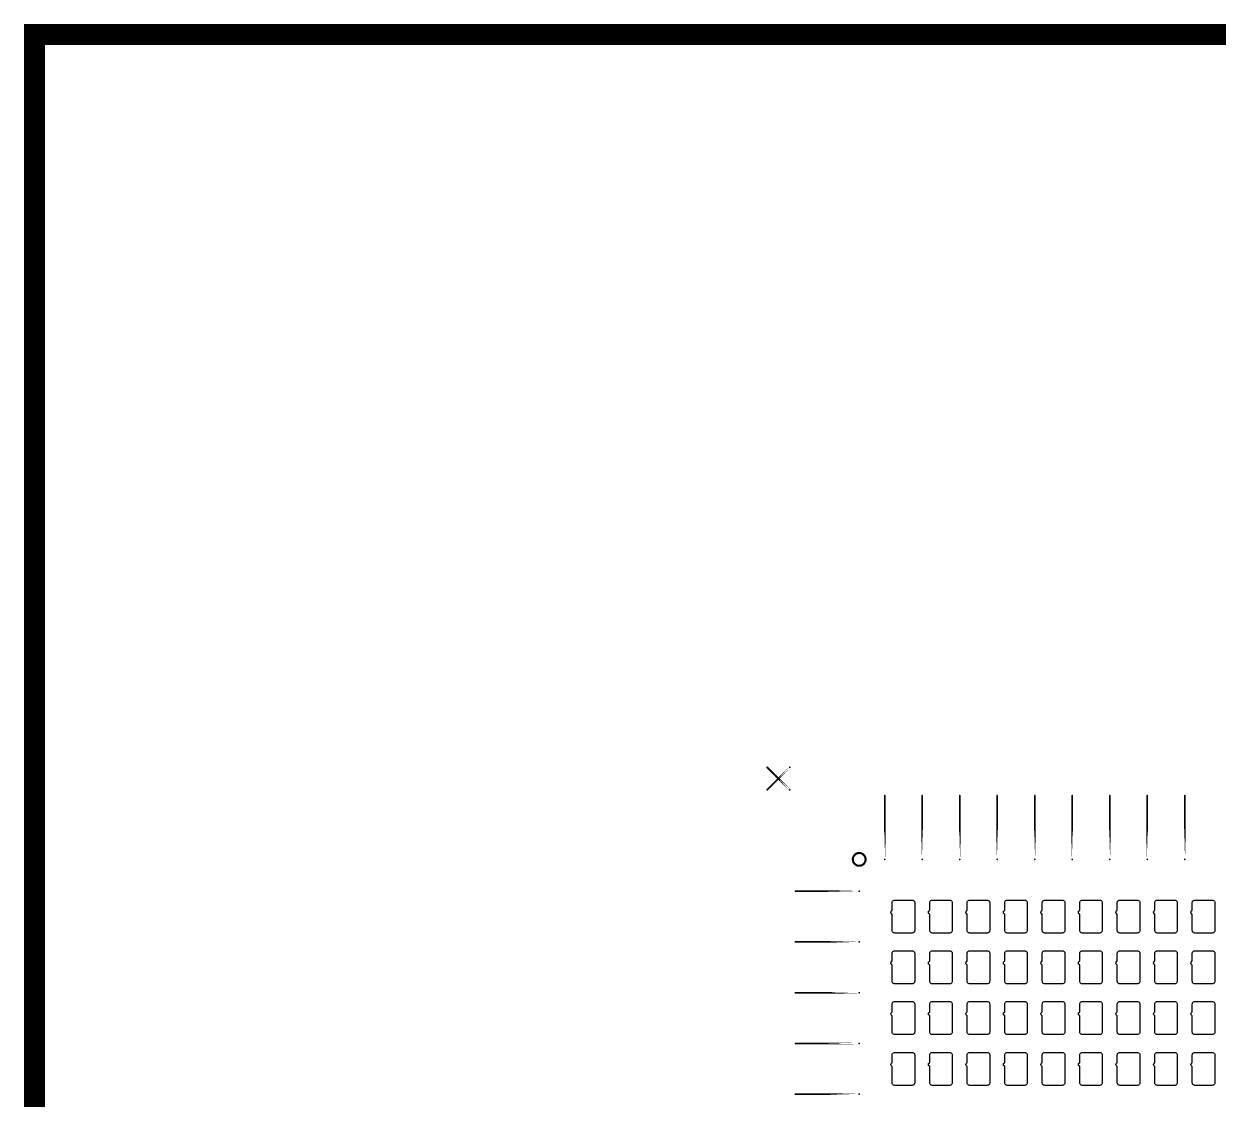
# Model space of a CAD drawing. Extents: x 11 to 212, y 11 to 212.
# Drawn here: x 10.7 to 66.9, y 161.1 to 211.7 of the extents above; entities that cross this region are included whole.
import ezdxf

# ---------------------------------------------------------------- set-up
doc = ezdxf.new("R2010")
doc.units = 0
doc.layers.get('0').update_dxf_attribs({"linetype": 'continuous'})
doc.layers.add('C2', color=7, linetype='continuous')

# ---------------------------------------------------------------- blocks, each defined once
blk = doc.blocks.new('cutlineendpoint')
at = {"const_width": 0.04}
blk.add_lwpolyline([(-0.02, 0, 1), (0.02, 0, 1)], format="xyb", close=True, dxfattribs=at)

msp = doc.modelspace()

# ---------------------------------------------------------------- linework, layer by layer
at = {"layer": 'C2'}
for points, const_width in [([(11.2, 211.2), (211.2, 211.2), (211.2, 11.2), (11.2, 11.2)], 1), ([(46.73, 176.73), (45.67, 175.67)], 0.08), ([(46.73, 175.67), (45.67, 176.73)], 0.08), ([(51.2, 172.4), (51.2, 175.4)], 0.08), ([(52.965, 172.4), (52.965, 175.4)], 0.08), ([(54.729, 172.4), (54.729, 175.4)], 0.08), ([(56.494, 172.4), (56.494, 175.4)], 0.08), ([(58.259, 172.4), (58.259, 175.4)], 0.08), ([(60.024, 172.4), (60.024, 175.4)], 0.08), ([(61.788, 172.4), (61.788, 175.4)], 0.08), ([(63.553, 172.4), (63.553, 175.4)], 0.08), ([(65.318, 172.4), (65.318, 175.4)], 0.08), ([(50, 170.906), (47, 170.906)], 0.08), ([(50, 168.518), (47, 168.518)], 0.08), ([(50, 166.129), (47, 166.129)], 0.08), ([(50, 163.741), (47, 163.741)], 0.08), ([(50, 161.353), (47, 161.353)], 0.08)]:
    msp.add_lwpolyline(points, close=True, dxfattribs=dict(at, const_width=const_width))
at = {"layer": 'C2', "const_width": 0.1}
msp.add_lwpolyline([(49.7, 172.4, 1), (50.3, 172.4, 1)], format="xyb", close=True, dxfattribs=at)
at = {"layer": 'C2'}
for points in [[(52.494, 170.488), (52.525, 170.484), (52.553, 170.472), (52.577, 170.454), (52.596, 170.429), (52.608, 170.401), (52.612, 170.371), (52.612, 169.053), (52.608, 169.022), (52.596, 168.994), (52.577, 168.97), (52.553, 168.951), (52.525, 168.939), (52.494, 168.935), (51.671, 168.935), (51.64, 168.939), (51.612, 168.951), (51.587, 168.97), (51.569, 168.994), (51.557, 169.022), (51.553, 169.053), (51.553, 169.826), (51.535, 169.83), (51.501, 169.865), (51.488, 169.912), (51.501, 169.959), (51.535, 169.993), (51.553, 169.998), (51.553, 170.371), (51.557, 170.401), (51.569, 170.429), (51.587, 170.454), (51.612, 170.472), (51.64, 170.484), (51.671, 170.488)], [(54.259, 170.488), (54.289, 170.484), (54.318, 170.472), (54.342, 170.454), (54.361, 170.429), (54.372, 170.401), (54.376, 170.371), (54.376, 169.053), (54.372, 169.022), (54.361, 168.994), (54.342, 168.97), (54.318, 168.951), (54.289, 168.939), (54.259, 168.935), (53.435, 168.935), (53.405, 168.939), (53.376, 168.951), (53.352, 168.97), (53.333, 168.994), (53.322, 169.022), (53.318, 169.053), (53.318, 169.826), (53.3, 169.83), (53.266, 169.865), (53.253, 169.912), (53.266, 169.959), (53.3, 169.993), (53.318, 169.998), (53.318, 170.371), (53.322, 170.401), (53.333, 170.429), (53.352, 170.454), (53.376, 170.472), (53.405, 170.484), (53.435, 170.488)], [(56.024, 170.488), (56.054, 170.484), (56.082, 170.472), (56.107, 170.454), (56.125, 170.429), (56.137, 170.401), (56.141, 170.371), (56.141, 169.053), (56.137, 169.022), (56.125, 168.994), (56.107, 168.97), (56.082, 168.951), (56.054, 168.939), (56.024, 168.935), (55.2, 168.935), (55.17, 168.939), (55.141, 168.951), (55.117, 168.97), (55.098, 168.994), (55.086, 169.022), (55.082, 169.053), (55.082, 169.826), (55.065, 169.83), (55.03, 169.865), (55.018, 169.912), (55.03, 169.959), (55.065, 169.993), (55.082, 169.998), (55.082, 170.371), (55.086, 170.401), (55.098, 170.429), (55.117, 170.454), (55.141, 170.472), (55.17, 170.484), (55.2, 170.488)], [(57.788, 170.488), (57.819, 170.484), (57.847, 170.472), (57.871, 170.454), (57.89, 170.429), (57.902, 170.401), (57.906, 170.371), (57.906, 169.053), (57.902, 169.022), (57.89, 168.994), (57.871, 168.97), (57.847, 168.951), (57.819, 168.939), (57.788, 168.935), (56.965, 168.935), (56.934, 168.939), (56.906, 168.951), (56.882, 168.97), (56.863, 168.994), (56.851, 169.022), (56.847, 169.053), (56.847, 169.826), (56.829, 169.83), (56.795, 169.865), (56.782, 169.912), (56.795, 169.959), (56.829, 169.993), (56.847, 169.998), (56.847, 170.371), (56.851, 170.401), (56.863, 170.429), (56.882, 170.454), (56.906, 170.472), (56.934, 170.484), (56.965, 170.488)], [(59.553, 170.488), (59.583, 170.484), (59.612, 170.472), (59.636, 170.454), (59.655, 170.429), (59.667, 170.401), (59.671, 170.371), (59.671, 169.053), (59.667, 169.022), (59.655, 168.994), (59.636, 168.97), (59.612, 168.951), (59.583, 168.939), (59.553, 168.935), (58.729, 168.935), (58.699, 168.939), (58.671, 168.951), (58.646, 168.97), (58.628, 168.994), (58.616, 169.022), (58.612, 169.053), (58.612, 169.826), (58.594, 169.83), (58.56, 169.865), (58.547, 169.912), (58.56, 169.959), (58.594, 169.993), (58.612, 169.998), (58.612, 170.371), (58.616, 170.401), (58.628, 170.429), (58.646, 170.454), (58.671, 170.472), (58.699, 170.484), (58.729, 170.488)], [(61.318, 170.488), (61.348, 170.484), (61.376, 170.472), (61.401, 170.454), (61.42, 170.429), (61.431, 170.401), (61.435, 170.371), (61.435, 169.053), (61.431, 169.022), (61.42, 168.994), (61.401, 168.97), (61.376, 168.951), (61.348, 168.939), (61.318, 168.935), (60.494, 168.935), (60.464, 168.939), (60.435, 168.951), (60.411, 168.97), (60.392, 168.994), (60.38, 169.022), (60.376, 169.053), (60.376, 169.826), (60.359, 169.83), (60.324, 169.865), (60.312, 169.912), (60.324, 169.959), (60.359, 169.993), (60.376, 169.998), (60.376, 170.371), (60.38, 170.401), (60.392, 170.429), (60.411, 170.454), (60.435, 170.472), (60.464, 170.484), (60.494, 170.488)], [(63.082, 170.488), (63.113, 170.484), (63.141, 170.472), (63.166, 170.454), (63.184, 170.429), (63.196, 170.401), (63.2, 170.371), (63.2, 169.053), (63.196, 169.022), (63.184, 168.994), (63.166, 168.97), (63.141, 168.951), (63.113, 168.939), (63.082, 168.935), (62.259, 168.935), (62.228, 168.939), (62.2, 168.951), (62.176, 168.97), (62.157, 168.994), (62.145, 169.022), (62.141, 169.053), (62.141, 169.826), (62.124, 169.83), (62.089, 169.865), (62.076, 169.912), (62.089, 169.959), (62.124, 169.993), (62.141, 169.998), (62.141, 170.371), (62.145, 170.401), (62.157, 170.429), (62.176, 170.454), (62.2, 170.472), (62.228, 170.484), (62.259, 170.488)], [(64.847, 170.488), (64.878, 170.484), (64.906, 170.472), (64.93, 170.454), (64.949, 170.429), (64.961, 170.401), (64.965, 170.371), (64.965, 169.053), (64.961, 169.022), (64.949, 168.994), (64.93, 168.97), (64.906, 168.951), (64.878, 168.939), (64.847, 168.935), (64.024, 168.935), (63.993, 168.939), (63.965, 168.951), (63.94, 168.97), (63.922, 168.994), (63.91, 169.022), (63.906, 169.053), (63.906, 169.826), (63.888, 169.83), (63.854, 169.865), (63.841, 169.912), (63.854, 169.959), (63.888, 169.993), (63.906, 169.998), (63.906, 170.371), (63.91, 170.401), (63.922, 170.429), (63.94, 170.454), (63.965, 170.472), (63.993, 170.484), (64.024, 170.488)], [(66.612, 170.488), (66.642, 170.484), (66.671, 170.472), (66.695, 170.454), (66.714, 170.429), (66.725, 170.401), (66.729, 170.371), (66.729, 169.053), (66.725, 169.022), (66.714, 168.994), (66.695, 168.97), (66.671, 168.951), (66.642, 168.939), (66.612, 168.935), (65.788, 168.935), (65.758, 168.939), (65.729, 168.951), (65.705, 168.97), (65.686, 168.994), (65.675, 169.022), (65.671, 169.053), (65.671, 169.826), (65.653, 169.83), (65.618, 169.865), (65.606, 169.912), (65.618, 169.959), (65.653, 169.993), (65.671, 169.998), (65.671, 170.371), (65.675, 170.401), (65.686, 170.429), (65.705, 170.454), (65.729, 170.472), (65.758, 170.484), (65.788, 170.488)], [(52.494, 168.1), (52.525, 168.096), (52.553, 168.084), (52.577, 168.066), (52.596, 168.041), (52.608, 168.013), (52.612, 167.982), (52.612, 166.665), (52.608, 166.634), (52.596, 166.606), (52.577, 166.582), (52.553, 166.563), (52.525, 166.551), (52.494, 166.547), (51.671, 166.547), (51.64, 166.551), (51.612, 166.563), (51.587, 166.582), (51.569, 166.606), (51.557, 166.634), (51.553, 166.665), (51.553, 167.437), (51.535, 167.442), (51.501, 167.476), (51.488, 167.524), (51.501, 167.571), (51.535, 167.605), (51.553, 167.61), (51.553, 167.982), (51.557, 168.013), (51.569, 168.041), (51.587, 168.066), (51.612, 168.084), (51.64, 168.096), (51.671, 168.1)], [(54.259, 168.1), (54.289, 168.096), (54.318, 168.084), (54.342, 168.066), (54.361, 168.041), (54.372, 168.013), (54.376, 167.982), (54.376, 166.665), (54.372, 166.634), (54.361, 166.606), (54.342, 166.582), (54.318, 166.563), (54.289, 166.551), (54.259, 166.547), (53.435, 166.547), (53.405, 166.551), (53.376, 166.563), (53.352, 166.582), (53.333, 166.606), (53.322, 166.634), (53.318, 166.665), (53.318, 167.437), (53.3, 167.442), (53.266, 167.476), (53.253, 167.524), (53.266, 167.571), (53.3, 167.605), (53.318, 167.61), (53.318, 167.982), (53.322, 168.013), (53.333, 168.041), (53.352, 168.066), (53.376, 168.084), (53.405, 168.096), (53.435, 168.1)], [(56.024, 168.1), (56.054, 168.096), (56.082, 168.084), (56.107, 168.066), (56.125, 168.041), (56.137, 168.013), (56.141, 167.982), (56.141, 166.665), (56.137, 166.634), (56.125, 166.606), (56.107, 166.582), (56.082, 166.563), (56.054, 166.551), (56.024, 166.547), (55.2, 166.547), (55.17, 166.551), (55.141, 166.563), (55.117, 166.582), (55.098, 166.606), (55.086, 166.634), (55.082, 166.665), (55.082, 167.437), (55.065, 167.442), (55.03, 167.476), (55.018, 167.524), (55.03, 167.571), (55.065, 167.605), (55.082, 167.61), (55.082, 167.982), (55.086, 168.013), (55.098, 168.041), (55.117, 168.066), (55.141, 168.084), (55.17, 168.096), (55.2, 168.1)], [(57.788, 168.1), (57.819, 168.096), (57.847, 168.084), (57.871, 168.066), (57.89, 168.041), (57.902, 168.013), (57.906, 167.982), (57.906, 166.665), (57.902, 166.634), (57.89, 166.606), (57.871, 166.582), (57.847, 166.563), (57.819, 166.551), (57.788, 166.547), (56.965, 166.547), (56.934, 166.551), (56.906, 166.563), (56.882, 166.582), (56.863, 166.606), (56.851, 166.634), (56.847, 166.665), (56.847, 167.437), (56.829, 167.442), (56.795, 167.476), (56.782, 167.524), (56.795, 167.571), (56.829, 167.605), (56.847, 167.61), (56.847, 167.982), (56.851, 168.013), (56.863, 168.041), (56.882, 168.066), (56.906, 168.084), (56.934, 168.096), (56.965, 168.1)], [(59.553, 168.1), (59.583, 168.096), (59.612, 168.084), (59.636, 168.066), (59.655, 168.041), (59.667, 168.013), (59.671, 167.982), (59.671, 166.665), (59.667, 166.634), (59.655, 166.606), (59.636, 166.582), (59.612, 166.563), (59.583, 166.551), (59.553, 166.547), (58.729, 166.547), (58.699, 166.551), (58.671, 166.563), (58.646, 166.582), (58.628, 166.606), (58.616, 166.634), (58.612, 166.665), (58.612, 167.437), (58.594, 167.442), (58.56, 167.476), (58.547, 167.524), (58.56, 167.571), (58.594, 167.605), (58.612, 167.61), (58.612, 167.982), (58.616, 168.013), (58.628, 168.041), (58.646, 168.066), (58.671, 168.084), (58.699, 168.096), (58.729, 168.1)], [(61.318, 168.1), (61.348, 168.096), (61.376, 168.084), (61.401, 168.066), (61.42, 168.041), (61.431, 168.013), (61.435, 167.982), (61.435, 166.665), (61.431, 166.634), (61.42, 166.606), (61.401, 166.582), (61.376, 166.563), (61.348, 166.551), (61.318, 166.547), (60.494, 166.547), (60.464, 166.551), (60.435, 166.563), (60.411, 166.582), (60.392, 166.606), (60.38, 166.634), (60.376, 166.665), (60.376, 167.437), (60.359, 167.442), (60.324, 167.476), (60.312, 167.524), (60.324, 167.571), (60.359, 167.605), (60.376, 167.61), (60.376, 167.982), (60.38, 168.013), (60.392, 168.041), (60.411, 168.066), (60.435, 168.084), (60.464, 168.096), (60.494, 168.1)], [(63.082, 168.1), (63.113, 168.096), (63.141, 168.084), (63.166, 168.066), (63.184, 168.041), (63.196, 168.013), (63.2, 167.982), (63.2, 166.665), (63.196, 166.634), (63.184, 166.606), (63.166, 166.582), (63.141, 166.563), (63.113, 166.551), (63.082, 166.547), (62.259, 166.547), (62.228, 166.551), (62.2, 166.563), (62.176, 166.582), (62.157, 166.606), (62.145, 166.634), (62.141, 166.665), (62.141, 167.437), (62.124, 167.442), (62.089, 167.476), (62.076, 167.524), (62.089, 167.571), (62.124, 167.605), (62.141, 167.61), (62.141, 167.982), (62.145, 168.013), (62.157, 168.041), (62.176, 168.066), (62.2, 168.084), (62.228, 168.096), (62.259, 168.1)], [(64.847, 168.1), (64.878, 168.096), (64.906, 168.084), (64.93, 168.066), (64.949, 168.041), (64.961, 168.013), (64.965, 167.982), (64.965, 166.665), (64.961, 166.634), (64.949, 166.606), (64.93, 166.582), (64.906, 166.563), (64.878, 166.551), (64.847, 166.547), (64.024, 166.547), (63.993, 166.551), (63.965, 166.563), (63.94, 166.582), (63.922, 166.606), (63.91, 166.634), (63.906, 166.665), (63.906, 167.437), (63.888, 167.442), (63.854, 167.476), (63.841, 167.524), (63.854, 167.571), (63.888, 167.605), (63.906, 167.61), (63.906, 167.982), (63.91, 168.013), (63.922, 168.041), (63.94, 168.066), (63.965, 168.084), (63.993, 168.096), (64.024, 168.1)], [(66.612, 168.1), (66.642, 168.096), (66.671, 168.084), (66.695, 168.066), (66.714, 168.041), (66.725, 168.013), (66.729, 167.982), (66.729, 166.665), (66.725, 166.634), (66.714, 166.606), (66.695, 166.582), (66.671, 166.563), (66.642, 166.551), (66.612, 166.547), (65.788, 166.547), (65.758, 166.551), (65.729, 166.563), (65.705, 166.582), (65.686, 166.606), (65.675, 166.634), (65.671, 166.665), (65.671, 167.437), (65.653, 167.442), (65.618, 167.476), (65.606, 167.524), (65.618, 167.571), (65.653, 167.605), (65.671, 167.61), (65.671, 167.982), (65.675, 168.013), (65.686, 168.041), (65.705, 168.066), (65.729, 168.084), (65.758, 168.096), (65.788, 168.1)], [(52.494, 165.712), (52.525, 165.708), (52.553, 165.696), (52.577, 165.677), (52.596, 165.653), (52.608, 165.625), (52.612, 165.594), (52.612, 164.276), (52.608, 164.246), (52.596, 164.218), (52.577, 164.193), (52.553, 164.175), (52.525, 164.163), (52.494, 164.159), (51.671, 164.159), (51.64, 164.163), (51.612, 164.175), (51.587, 164.193), (51.569, 164.218), (51.557, 164.246), (51.553, 164.276), (51.553, 165.049), (51.535, 165.054), (51.501, 165.088), (51.488, 165.135), (51.501, 165.182), (51.535, 165.217), (51.553, 165.222), (51.553, 165.594), (51.557, 165.625), (51.569, 165.653), (51.587, 165.677), (51.612, 165.696), (51.64, 165.708), (51.671, 165.712)], [(54.259, 165.712), (54.289, 165.708), (54.318, 165.696), (54.342, 165.677), (54.361, 165.653), (54.372, 165.625), (54.376, 165.594), (54.376, 164.276), (54.372, 164.246), (54.361, 164.218), (54.342, 164.193), (54.318, 164.175), (54.289, 164.163), (54.259, 164.159), (53.435, 164.159), (53.405, 164.163), (53.376, 164.175), (53.352, 164.193), (53.333, 164.218), (53.322, 164.246), (53.318, 164.276), (53.318, 165.049), (53.3, 165.054), (53.266, 165.088), (53.253, 165.135), (53.266, 165.182), (53.3, 165.217), (53.318, 165.222), (53.318, 165.594), (53.322, 165.625), (53.333, 165.653), (53.352, 165.677), (53.376, 165.696), (53.405, 165.708), (53.435, 165.712)], [(56.024, 165.712), (56.054, 165.708), (56.082, 165.696), (56.107, 165.677), (56.125, 165.653), (56.137, 165.625), (56.141, 165.594), (56.141, 164.276), (56.137, 164.246), (56.125, 164.218), (56.107, 164.193), (56.082, 164.175), (56.054, 164.163), (56.024, 164.159), (55.2, 164.159), (55.17, 164.163), (55.141, 164.175), (55.117, 164.193), (55.098, 164.218), (55.086, 164.246), (55.082, 164.276), (55.082, 165.049), (55.065, 165.054), (55.03, 165.088), (55.018, 165.135), (55.03, 165.182), (55.065, 165.217), (55.082, 165.222), (55.082, 165.594), (55.086, 165.625), (55.098, 165.653), (55.117, 165.677), (55.141, 165.696), (55.17, 165.708), (55.2, 165.712)], [(57.788, 165.712), (57.819, 165.708), (57.847, 165.696), (57.871, 165.677), (57.89, 165.653), (57.902, 165.625), (57.906, 165.594), (57.906, 164.276), (57.902, 164.246), (57.89, 164.218), (57.871, 164.193), (57.847, 164.175), (57.819, 164.163), (57.788, 164.159), (56.965, 164.159), (56.934, 164.163), (56.906, 164.175), (56.882, 164.193), (56.863, 164.218), (56.851, 164.246), (56.847, 164.276), (56.847, 165.049), (56.829, 165.054), (56.795, 165.088), (56.782, 165.135), (56.795, 165.182), (56.829, 165.217), (56.847, 165.222), (56.847, 165.594), (56.851, 165.625), (56.863, 165.653), (56.882, 165.677), (56.906, 165.696), (56.934, 165.708), (56.965, 165.712)], [(59.553, 165.712), (59.583, 165.708), (59.612, 165.696), (59.636, 165.677), (59.655, 165.653), (59.667, 165.625), (59.671, 165.594), (59.671, 164.276), (59.667, 164.246), (59.655, 164.218), (59.636, 164.193), (59.612, 164.175), (59.583, 164.163), (59.553, 164.159), (58.729, 164.159), (58.699, 164.163), (58.671, 164.175), (58.646, 164.193), (58.628, 164.218), (58.616, 164.246), (58.612, 164.276), (58.612, 165.049), (58.594, 165.054), (58.56, 165.088), (58.547, 165.135), (58.56, 165.182), (58.594, 165.217), (58.612, 165.222), (58.612, 165.594), (58.616, 165.625), (58.628, 165.653), (58.646, 165.677), (58.671, 165.696), (58.699, 165.708), (58.729, 165.712)], [(61.318, 165.712), (61.348, 165.708), (61.376, 165.696), (61.401, 165.677), (61.42, 165.653), (61.431, 165.625), (61.435, 165.594), (61.435, 164.276), (61.431, 164.246), (61.42, 164.218), (61.401, 164.193), (61.376, 164.175), (61.348, 164.163), (61.318, 164.159), (60.494, 164.159), (60.464, 164.163), (60.435, 164.175), (60.411, 164.193), (60.392, 164.218), (60.38, 164.246), (60.376, 164.276), (60.376, 165.049), (60.359, 165.054), (60.324, 165.088), (60.312, 165.135), (60.324, 165.182), (60.359, 165.217), (60.376, 165.222), (60.376, 165.594), (60.38, 165.625), (60.392, 165.653), (60.411, 165.677), (60.435, 165.696), (60.464, 165.708), (60.494, 165.712)], [(63.082, 165.712), (63.113, 165.708), (63.141, 165.696), (63.166, 165.677), (63.184, 165.653), (63.196, 165.625), (63.2, 165.594), (63.2, 164.276), (63.196, 164.246), (63.184, 164.218), (63.166, 164.193), (63.141, 164.175), (63.113, 164.163), (63.082, 164.159), (62.259, 164.159), (62.228, 164.163), (62.2, 164.175), (62.176, 164.193), (62.157, 164.218), (62.145, 164.246), (62.141, 164.276), (62.141, 165.049), (62.124, 165.054), (62.089, 165.088), (62.076, 165.135), (62.089, 165.182), (62.124, 165.217), (62.141, 165.222), (62.141, 165.594), (62.145, 165.625), (62.157, 165.653), (62.176, 165.677), (62.2, 165.696), (62.228, 165.708), (62.259, 165.712)], [(64.847, 165.712), (64.878, 165.708), (64.906, 165.696), (64.93, 165.677), (64.949, 165.653), (64.961, 165.625), (64.965, 165.594), (64.965, 164.276), (64.961, 164.246), (64.949, 164.218), (64.93, 164.193), (64.906, 164.175), (64.878, 164.163), (64.847, 164.159), (64.024, 164.159), (63.993, 164.163), (63.965, 164.175), (63.94, 164.193), (63.922, 164.218), (63.91, 164.246), (63.906, 164.276), (63.906, 165.049), (63.888, 165.054), (63.854, 165.088), (63.841, 165.135), (63.854, 165.182), (63.888, 165.217), (63.906, 165.222), (63.906, 165.594), (63.91, 165.625), (63.922, 165.653), (63.94, 165.677), (63.965, 165.696), (63.993, 165.708), (64.024, 165.712)], [(66.612, 165.712), (66.642, 165.708), (66.671, 165.696), (66.695, 165.677), (66.714, 165.653), (66.725, 165.625), (66.729, 165.594), (66.729, 164.276), (66.725, 164.246), (66.714, 164.218), (66.695, 164.193), (66.671, 164.175), (66.642, 164.163), (66.612, 164.159), (65.788, 164.159), (65.758, 164.163), (65.729, 164.175), (65.705, 164.193), (65.686, 164.218), (65.675, 164.246), (65.671, 164.276), (65.671, 165.049), (65.653, 165.054), (65.618, 165.088), (65.606, 165.135), (65.618, 165.182), (65.653, 165.217), (65.671, 165.222), (65.671, 165.594), (65.675, 165.625), (65.686, 165.653), (65.705, 165.677), (65.729, 165.696), (65.758, 165.708), (65.788, 165.712)], [(52.494, 163.324), (52.525, 163.32), (52.553, 163.308), (52.577, 163.289), (52.596, 163.265), (52.608, 163.236), (52.612, 163.206), (52.612, 161.888), (52.608, 161.858), (52.596, 161.829), (52.577, 161.805), (52.553, 161.786), (52.525, 161.775), (52.494, 161.771), (51.671, 161.771), (51.64, 161.775), (51.612, 161.786), (51.587, 161.805), (51.569, 161.829), (51.557, 161.858), (51.553, 161.888), (51.553, 162.661), (51.535, 162.666), (51.501, 162.7), (51.488, 162.747), (51.501, 162.794), (51.535, 162.829), (51.553, 162.833), (51.553, 163.206), (51.557, 163.236), (51.569, 163.265), (51.587, 163.289), (51.612, 163.308), (51.64, 163.32), (51.671, 163.324)], [(54.259, 163.324), (54.289, 163.32), (54.318, 163.308), (54.342, 163.289), (54.361, 163.265), (54.372, 163.236), (54.376, 163.206), (54.376, 161.888), (54.372, 161.858), (54.361, 161.829), (54.342, 161.805), (54.318, 161.786), (54.289, 161.775), (54.259, 161.771), (53.435, 161.771), (53.405, 161.775), (53.376, 161.786), (53.352, 161.805), (53.333, 161.829), (53.322, 161.858), (53.318, 161.888), (53.318, 162.661), (53.3, 162.666), (53.266, 162.7), (53.253, 162.747), (53.266, 162.794), (53.3, 162.829), (53.318, 162.833), (53.318, 163.206), (53.322, 163.236), (53.333, 163.265), (53.352, 163.289), (53.376, 163.308), (53.405, 163.32), (53.435, 163.324)], [(56.024, 163.324), (56.054, 163.32), (56.082, 163.308), (56.107, 163.289), (56.125, 163.265), (56.137, 163.236), (56.141, 163.206), (56.141, 161.888), (56.137, 161.858), (56.125, 161.829), (56.107, 161.805), (56.082, 161.786), (56.054, 161.775), (56.024, 161.771), (55.2, 161.771), (55.17, 161.775), (55.141, 161.786), (55.117, 161.805), (55.098, 161.829), (55.086, 161.858), (55.082, 161.888), (55.082, 162.661), (55.065, 162.666), (55.03, 162.7), (55.018, 162.747), (55.03, 162.794), (55.065, 162.829), (55.082, 162.833), (55.082, 163.206), (55.086, 163.236), (55.098, 163.265), (55.117, 163.289), (55.141, 163.308), (55.17, 163.32), (55.2, 163.324)], [(57.788, 163.324), (57.819, 163.32), (57.847, 163.308), (57.871, 163.289), (57.89, 163.265), (57.902, 163.236), (57.906, 163.206), (57.906, 161.888), (57.902, 161.858), (57.89, 161.829), (57.871, 161.805), (57.847, 161.786), (57.819, 161.775), (57.788, 161.771), (56.965, 161.771), (56.934, 161.775), (56.906, 161.786), (56.882, 161.805), (56.863, 161.829), (56.851, 161.858), (56.847, 161.888), (56.847, 162.661), (56.829, 162.666), (56.795, 162.7), (56.782, 162.747), (56.795, 162.794), (56.829, 162.829), (56.847, 162.833), (56.847, 163.206), (56.851, 163.236), (56.863, 163.265), (56.882, 163.289), (56.906, 163.308), (56.934, 163.32), (56.965, 163.324)], [(59.553, 163.324), (59.583, 163.32), (59.612, 163.308), (59.636, 163.289), (59.655, 163.265), (59.667, 163.236), (59.671, 163.206), (59.671, 161.888), (59.667, 161.858), (59.655, 161.829), (59.636, 161.805), (59.612, 161.786), (59.583, 161.775), (59.553, 161.771), (58.729, 161.771), (58.699, 161.775), (58.671, 161.786), (58.646, 161.805), (58.628, 161.829), (58.616, 161.858), (58.612, 161.888), (58.612, 162.661), (58.594, 162.666), (58.56, 162.7), (58.547, 162.747), (58.56, 162.794), (58.594, 162.829), (58.612, 162.833), (58.612, 163.206), (58.616, 163.236), (58.628, 163.265), (58.646, 163.289), (58.671, 163.308), (58.699, 163.32), (58.729, 163.324)], [(61.318, 163.324), (61.348, 163.32), (61.376, 163.308), (61.401, 163.289), (61.42, 163.265), (61.431, 163.236), (61.435, 163.206), (61.435, 161.888), (61.431, 161.858), (61.42, 161.829), (61.401, 161.805), (61.376, 161.786), (61.348, 161.775), (61.318, 161.771), (60.494, 161.771), (60.464, 161.775), (60.435, 161.786), (60.411, 161.805), (60.392, 161.829), (60.38, 161.858), (60.376, 161.888), (60.376, 162.661), (60.359, 162.666), (60.324, 162.7), (60.312, 162.747), (60.324, 162.794), (60.359, 162.829), (60.376, 162.833), (60.376, 163.206), (60.38, 163.236), (60.392, 163.265), (60.411, 163.289), (60.435, 163.308), (60.464, 163.32), (60.494, 163.324)], [(63.082, 163.324), (63.113, 163.32), (63.141, 163.308), (63.166, 163.289), (63.184, 163.265), (63.196, 163.236), (63.2, 163.206), (63.2, 161.888), (63.196, 161.858), (63.184, 161.829), (63.166, 161.805), (63.141, 161.786), (63.113, 161.775), (63.082, 161.771), (62.259, 161.771), (62.228, 161.775), (62.2, 161.786), (62.176, 161.805), (62.157, 161.829), (62.145, 161.858), (62.141, 161.888), (62.141, 162.661), (62.124, 162.666), (62.089, 162.7), (62.076, 162.747), (62.089, 162.794), (62.124, 162.829), (62.141, 162.833), (62.141, 163.206), (62.145, 163.236), (62.157, 163.265), (62.176, 163.289), (62.2, 163.308), (62.228, 163.32), (62.259, 163.324)], [(64.847, 163.324), (64.878, 163.32), (64.906, 163.308), (64.93, 163.289), (64.949, 163.265), (64.961, 163.236), (64.965, 163.206), (64.965, 161.888), (64.961, 161.858), (64.949, 161.829), (64.93, 161.805), (64.906, 161.786), (64.878, 161.775), (64.847, 161.771), (64.024, 161.771), (63.993, 161.775), (63.965, 161.786), (63.94, 161.805), (63.922, 161.829), (63.91, 161.858), (63.906, 161.888), (63.906, 162.661), (63.888, 162.666), (63.854, 162.7), (63.841, 162.747), (63.854, 162.794), (63.888, 162.829), (63.906, 162.833), (63.906, 163.206), (63.91, 163.236), (63.922, 163.265), (63.94, 163.289), (63.965, 163.308), (63.993, 163.32), (64.024, 163.324)], [(66.612, 163.324), (66.642, 163.32), (66.671, 163.308), (66.695, 163.289), (66.714, 163.265), (66.725, 163.236), (66.729, 163.206), (66.729, 161.888), (66.725, 161.858), (66.714, 161.829), (66.695, 161.805), (66.671, 161.786), (66.642, 161.775), (66.612, 161.771), (65.788, 161.771), (65.758, 161.775), (65.729, 161.786), (65.705, 161.805), (65.686, 161.829), (65.675, 161.858), (65.671, 161.888), (65.671, 162.661), (65.653, 162.666), (65.618, 162.7), (65.606, 162.747), (65.618, 162.794), (65.653, 162.829), (65.671, 162.833), (65.671, 163.206), (65.675, 163.236), (65.686, 163.265), (65.705, 163.289), (65.729, 163.308), (65.758, 163.32), (65.788, 163.324)]]:
    msp.add_lwpolyline(points, close=True, dxfattribs=at)

# ---------------------------------------------------------------- block references
for p in [(45.67, 176.73), (46.73, 176.73), (45.67, 175.67), (46.73, 175.67), (51.2, 175.4), (52.965, 175.4), (54.729, 175.4), (56.494, 175.4), (58.259, 175.4), (60.024, 175.4), (61.788, 175.4), (63.553, 175.4), (65.318, 175.4), (51.2, 172.4), (52.965, 172.4), (54.729, 172.4), (56.494, 172.4), (58.259, 172.4), (60.024, 172.4), (61.788, 172.4), (63.553, 172.4), (65.318, 172.4), (47, 170.906), (50, 170.906), (47, 168.518), (50, 168.518), (47, 166.129), (50, 166.129), (47, 163.741), (50, 163.741), (47, 161.353), (50, 161.353)]:
    msp.add_blockref('cutlineendpoint', p, dxfattribs=at)

doc.saveas('drawing.dxf')
